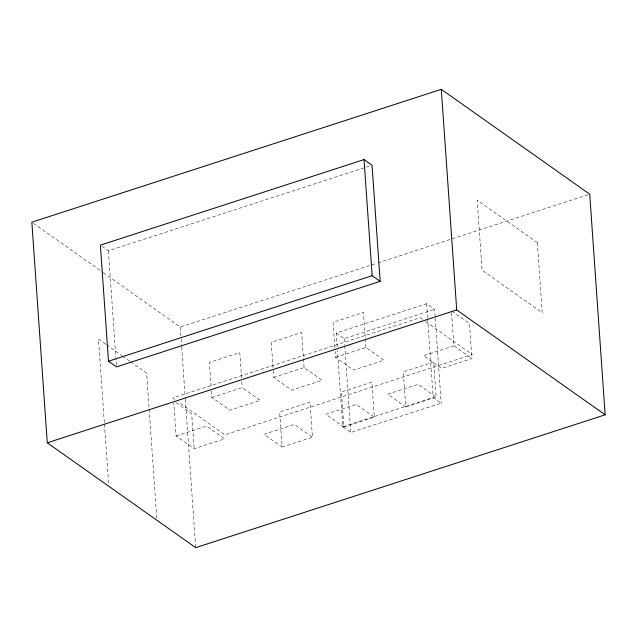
<?xml version="1.0" encoding="UTF-8"?>
<svg xmlns="http://www.w3.org/2000/svg" width="637" height="637" viewBox="0 0 637 637"><rect width="100%" height="100%" fill="white"/><g stroke="black" fill="none" stroke-linecap="round" stroke-linejoin="round"><path stroke-width="0.48" stroke-dasharray="3.19 2.39" d="M101.984 246.272L108.401 250.803L370.169 165.867M103.226 272.62L180.279 327.052L376.961 263.232M377.908 262.93L588.779 194.508M337.188 346.854L336.225 333.04L426.599 303.714L434.625 309.375L435.175 317.274M336.225 333.04L344.243 338.701L434.625 309.375M211.858 397.464L242.251 387.607L260.294 400.355L229.909 410.212L211.858 397.464L211.245 388.705M273.703 377.399L304.096 367.541L322.139 380.289L291.754 390.147L273.703 377.399L273.09 368.64M335.548 357.333L365.941 347.468L383.984 360.224L353.599 370.081L335.548 357.333L335.142 351.489M176.099 435.963L206.492 426.097L224.535 438.853L194.15 448.711L176.099 435.963L173.79 402.871M453.87 345.835L423.478 355.693L441.529 368.441L471.913 358.583L469.469 323.548L451.418 310.8L453.87 345.835L471.913 358.583M342.778 426.814L433.16 397.488L441.178 403.157L350.804 432.483L342.778 426.814L337.467 350.804M282.08 447.07L312.464 437.213L310.02 402.178L279.627 412.035L282.08 447.07L264.029 434.323L294.421 424.465L312.464 437.213M343.924 427.005L374.309 417.147L371.865 382.112L341.472 391.97L343.924 427.005L325.873 414.257L356.266 404.399L374.309 417.147M405.769 406.939L436.154 397.082L433.709 362.047L403.317 371.904L405.769 406.939L387.718 394.192L418.111 384.326L436.154 397.082M422.546 319.392L420.141 317.688L172.762 397.958L175.175 399.654M425.763 321.661L472.312 354.546L224.933 434.816L178.384 401.923M33.474 223.34L102.414 272.047M105.726 344.219L98.504 339.115L104.372 423.056M106.53 344.784L121.763 355.55M122.567 356.115L129.789 361.219M130.593 361.784L146.629 373.115L156.925 520.262M176.003 402.592L191.697 413.676L194.15 448.711M435.246 318.261L441.178 403.157M426.599 303.714L427.57 317.529M427.634 318.516L433.16 397.488M365.941 347.468L363.488 312.433L333.095 322.298L334.871 347.595M344.243 338.701L344.657 344.625M344.728 345.612L350.804 432.483M304.096 367.541L301.643 332.506L271.251 342.364L273.026 367.668M241.566 377.868L239.799 352.572L209.414 362.429L211.181 387.734M241.837 381.762L242.251 387.607M180.279 327.052L181.035 337.936M181.107 338.924L181.593 345.851M181.656 346.839L185.256 398.284M185.327 399.272L195.702 547.661M108.401 250.803L116.523 366.88M104.444 424.043L108.656 484.287M537.349 242.673L477.193 200.169L482.09 270.239L542.246 312.743L537.349 242.673"/><path stroke-width="0.96" d="M441.298 89.339L31.85 222.194L47.273 442.803L195.702 547.661L605.15 414.806L589.727 194.197L441.298 89.339L456.721 309.948L605.15 414.806M364.038 159.592L100.383 245.141L108.497 361.219L116.523 366.88L380.17 281.339L372.056 165.254L364.038 159.592L372.151 275.67L380.17 281.339M108.497 361.219L372.151 275.67M47.273 442.803L456.721 309.948"/></g></svg>
